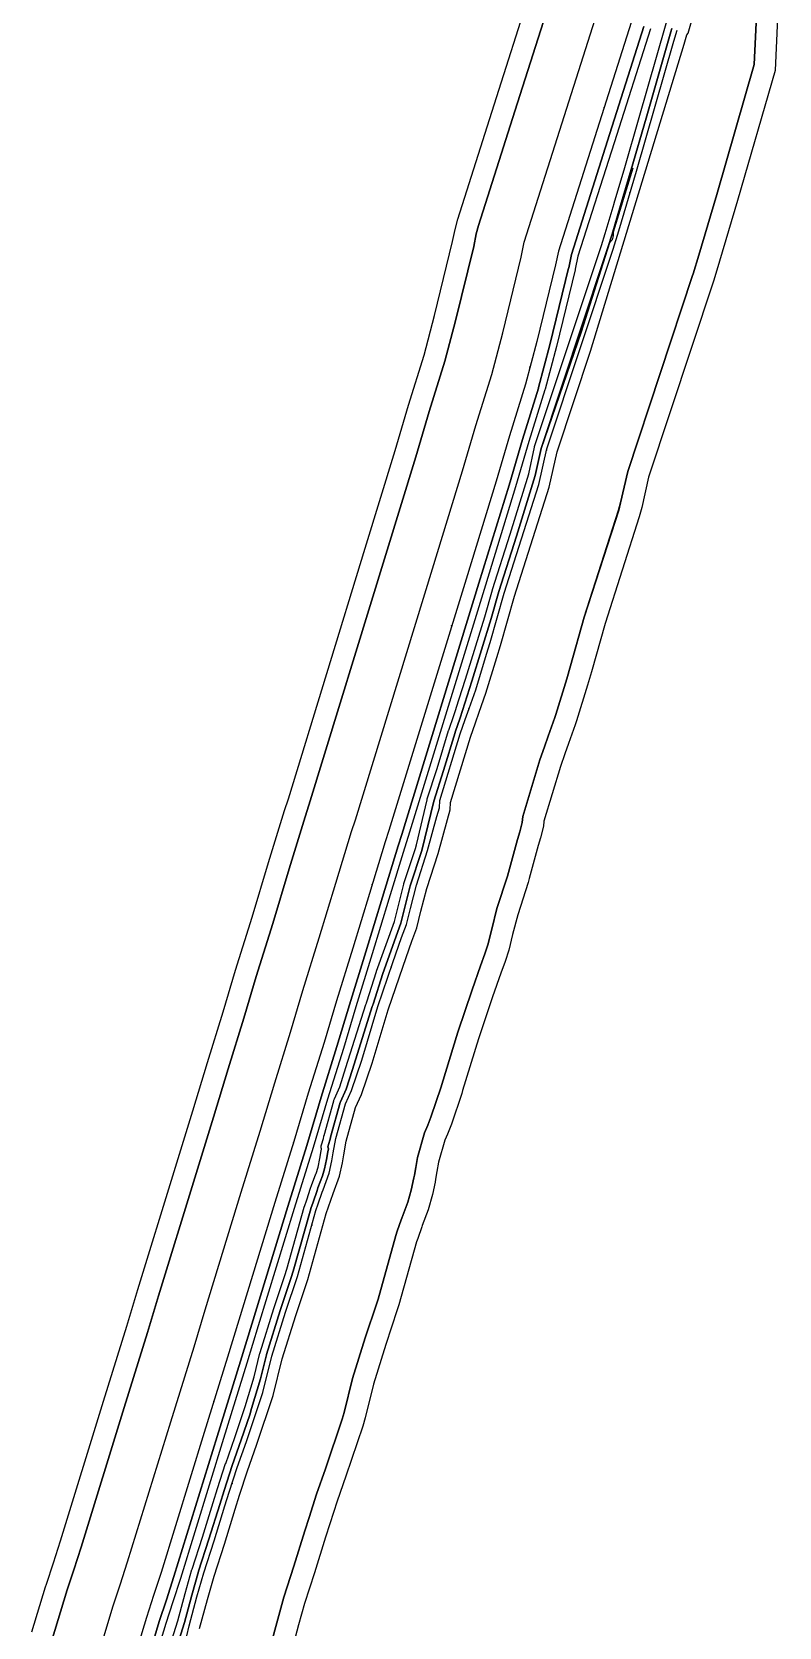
# Model space of a CAD drawing. Header units: inches. Extents: x 87989 to 118156, y 435697 to 451526.
# Drawn here: x 95698 to 95974, y 445885 to 446475 of the extents above; entities that cross this region are included whole.
import ezdxf

# ---------------------------------------------------------------- set-up
doc = ezdxf.new("R2010")
doc.units = ezdxf.units.IN
doc.header["$MEASUREMENT"] = 0
for name, color, linetype, true_color in [('As_waterkering_BWK', 7, 'Continuous', 0x7b8981), ('Beschermingszone_BWK', 7, 'Continuous', 0xcf890d), ('Grens_bebouwingsvrije_zone_BWK', 7, 'Continuous', 0x6789ae), ('Kernzone_BWK', 7, 'Continuous', 0xcb89af), ('Kunstwerken_BWK', 7, 'Continuous', 0xc78952), ('Referentiepunten_BWK', 7, 'Continuous', 0x178980)]:
    doc.layers.add(name, color=color, linetype=linetype, true_color=true_color)

msp = doc.modelspace()

# ---------------------------------------------------------------- linework, layer by layer
at = {"layer": 'As_waterkering_BWK'}
for points in [[(95919.4689, 446478.5322), (95892.5467, 446394.0163), (95891.4753, 446388.8703), (95884.5542, 446360.5944), (95880.3866, 446344.799), (95874.4857, 446325.6892), (95869.509, 446308.9096), (95858.3887, 446272.6348), (95829.8686, 446179.7178), (95828.492, 446175.4384), (95822.6791, 446156.4244), (95816.5482, 446136.2056), (95810.4621, 446116.6838), (95805.872, 446101.2563), (95800.0367, 446082.5128), (95794.6778, 446064.6259), (95787.6441, 446042.0417), (95774.3417, 445998.5871), (95770.1885, 445984.8631), (95761.5587, 445957.0482), (95745.58, 445905.277), (95742.8366, 445896.6635), (95740.1561, 445888.622), (95735.1105, 445871.9083)], [(95935.269, 446471.5899), (95936.4605, 446475.7239)], [(95754.2457, 445878.1066), (95755.935, 445885.4507), (95758.8602, 445896.2678), (95761.3388, 445905.0557), (95765.2004, 445916.9073), (95769.1871, 445929.8253), (95770.7883, 445934.9821), (95773.736, 445944.1022), (95777.1322, 445953.6453), (95783.2176, 445971.7693), (95786.5299, 445985.2743), (95791.5736, 446001.518), (95795.9973, 446014.7375), (95802.8558, 446039.1772), (95803.6923, 446041.5895), (95805.1714, 446045.8551), (95805.5015, 446046.8074), (95807.793, 446052.981), (95808.748, 446057.5431), (95809.2569, 446060.4248), (95810.2052, 446065.6966), (95813.7771, 446078.5289), (95816.0331, 446083.4947), (95819.8312, 446094.7818), (95825.8184, 446114.526), (95831.3574, 446130.8341), (95834.5843, 446140.1456), (95836.3528, 446144.8771), (95837.843, 446150.8291), (95840.0631, 446159.3941), (95844.1955, 446172.2888), (95847.6411, 446184.8372), (95848.5945, 446188.0449), (95848.7376, 446190.7719), (95848.7521, 446190.7473), (95856.2651, 446215.369), (95858.1054, 446220.7427), (95859.508, 446224.7706), (95861.9654, 446231.7524), (95866.0124, 446244.8428), (95867.3163, 446249.1971), (95872.468, 446267.492), (95885.347, 446307.6585), (95888.2935, 446320.788), (95912.8069, 446394.7254), (95914.891, 446401.4896), (95921.4355, 446423.5935), (95935.269, 446471.5899)]]:
    msp.add_lwpolyline(points, dxfattribs=at)
at = {"layer": 'Beschermingszone_BWK'}
for points in [[(95786.014, 445877.9272), (95788.7416, 445888.0137), (95791.0061, 445896.0424), (95794.7486, 445907.5346), (95798.8007, 445920.6582), (95800.3409, 445925.6186), (95803.0939, 445934.1364), (95806.4289, 445943.5147), (95812.6053, 445961.9019), (95813.3253, 445964.3849), (95816.414, 445976.9782), (95821.0788, 445992.0019), (95825.395, 446004.8999), (95825.8443, 446006.3615), (95832.4508, 446029.9029), (95832.9815, 446031.4337), (95834.4606, 446035.6993), (95834.6809, 446036.3348), (95836.8557, 446042.1941), (95838.1352, 446046.6289), (95839.0903, 446051.191), (95839.2757, 446052.1522), (95839.7759, 446054.9853), (95840.4588, 446058.781), (95842.9963, 446067.8974), (95844.2569, 446070.672), (95845.4143, 446073.6081), (95849.2124, 446084.8951), (95849.4972, 446085.7859), (95855.336, 446105.0406), (95860.6794, 446120.7737), (95863.7531, 446129.642), (95865.3908, 446134.024), (95866.4246, 446137.348), (95867.8836, 446143.1753), (95869.8516, 446150.7678), (95873.7166, 446162.8281), (95874.089, 446164.0805), (95877.4487, 446176.316), (95878.3097, 446179.2127), (95879.1235, 446182.6618), (95879.3784, 446184.898), (95885.7626, 446205.8206), (95887.4072, 446210.6235), (95888.7668, 446214.5274), (95891.207, 446221.4603), (95891.5823, 446222.596), (95895.6694, 446235.8181), (95897.0846, 446240.5494), (95902.1571, 446258.5553), (95914.8667, 446298.1933), (95915.5947, 446300.8705), (95918.2036, 446312.4957), (95942.2319, 446384.9698), (95942.4326, 446385.5976), (95944.5661, 446392.5252), (95951.1915, 446414.9004), (95965.0564, 446463.0046), (95966.5548, 446496.3565)], [(95697.7871, 445883.2206), (95702.8203, 445899.8932), (95703.1575, 445900.9549), (95705.7553, 445908.7483), (95708.3662, 445916.9458), (95724.3017, 445968.5773), (95732.9002, 445996.2897), (95737.0318, 446009.9433), (95750.3803, 446053.548), (95757.3791, 446076.0211), (95762.7385, 446093.9056), (95768.5616, 446112.614), (95773.1556, 446128.0486), (95779.2704, 446147.668), (95785.3701, 446167.7839), (95791.2808, 446187.1108), (95792.6621, 446191.4117), (95821.1035, 446284.072), (95832.1695, 446320.17), (95837.1588, 446336.9874), (95842.8838, 446355.5317), (95846.7555, 446370.2061), (95853.4323, 446397.484), (95854.3656, 446401.9662), (95855.3865, 446405.8535), (95868.8476, 446448.1114), (95882.3087, 446490.3694)], [(95974.2215, 446494.0699), (95972.7435, 446460.789), (95958.8705, 446412.657), (95952.2242, 446390.2118), (95950.078, 446383.242), (95949.8254, 446382.4522), (95925.9223, 446310.3558), (95923.4005, 446299.1187), (95922.4846, 446295.7507), (95909.8188, 446256.249), (95904.7668, 446238.3178), (95903.3228, 446233.4892), (95899.2253, 446220.2331), (95898.7532, 446218.8043), (95896.3174, 446211.884), (95894.969, 446208.0122), (95893.3748, 446203.3565), (95887.22, 446183.1856), (95887.002, 446181.2726), (95885.9781, 446176.9334), (95885.141, 446174.117), (95881.8035, 446161.9622), (95881.3349, 446160.3866), (95877.5389, 446148.5416), (95875.636, 446141.2001), (95874.185, 446135.405), (95872.8845, 446131.2231), (95871.2805, 446126.9314), (95868.2464, 446118.1775), (95862.9534, 446102.5928), (95857.153, 446083.4644), (95856.7946, 446082.3437), (95852.9966, 446071.0567), (95851.5404, 446067.3629), (95850.5368, 446065.1538), (95848.2661, 446056.9964), (95847.6518, 446053.5815), (95847.1538, 446050.761), (95846.9205, 446049.5517), (95845.9654, 446044.9896), (95844.3558, 446039.4104), (95842.2111, 446033.6322), (95842.0191, 446033.0785), (95840.5401, 446028.8129), (95840.0881, 446027.5095), (95833.5468, 446004.2), (95832.9814, 446002.3611), (95828.693, 445989.5461), (95824.126, 445974.8373), (95821.095, 445962.4792), (95820.1892, 445959.3555), (95813.9893, 445940.9004), (95810.6702, 445931.5645), (95807.9674, 445923.2022), (95806.4429, 445918.2924), (95802.3739, 445905.1158), (95798.6622, 445893.7164), (95796.4529, 445885.8836), (95793.7763, 445875.9856)], [(95889.9313, 446487.9412), (95876.4702, 446445.6833), (95863.0091, 446403.4254), (95862.1976, 446400.3355), (95861.236, 446395.7171), (95854.5091, 446368.2344), (95850.5767, 446353.3301), (95844.8156, 446334.6698), (95839.8289, 446317.8602), (95828.7517, 446281.726), (95800.2942, 446189.0129), (95798.9138, 446184.7165), (95793.0232, 446165.4538), (95786.9176, 446145.3166), (95780.8082, 446125.7173), (95776.215, 446110.2842), (95770.3894, 446091.5686), (95765.0301, 446073.6836), (95758.0241, 446051.1878), (95744.6851, 446007.6138), (95740.5491, 445993.9458), (95731.9442, 445966.2123), (95715.9998, 445914.5522), (95713.3617, 445906.2694), (95710.7469, 445898.4251), (95710.4789, 445897.5812), (95705.4432, 445880.9001)]]:
    msp.add_lwpolyline(points, dxfattribs=at)
for points in [[(95747.2461, 445872.9023, 0), (95751.7949, 445887.375, 0), (95754.5234, 445897.4668, 0), (95757.0156, 445906.3008, 0), (95757.0527, 445906.4258, 0), (95760.9102, 445918.2676, 0), (95764.8887, 445931.1563, 0), (95766.498, 445936.3418, 0), (95769.459, 445945.5039, 0), (95769.4902, 445945.5938, 0), (95772.8789, 445955.1152, 0), (95775.9883, 445964.373, 0), (95776.6758, 445966.5645, 0), (95780, 445977.541, 0), (95782.1602, 445986.3457, 0), (95782.1777, 445986.4199, 0), (95782.2109, 445986.5352, 0), (95782.2324, 445986.6094, 0), (95787.291, 446002.8984, 0), (95791.3633, 446015.0684, 0), (95791.3848, 446015.1367, 0), (95792.0801, 446017.4336, 0), (95798.5234, 446040.3926, 0), (95798.5449, 446040.4648, 0), (95798.5801, 446040.5801, 0), (95798.6035, 446040.6523, 0), (95799.4414, 446043.0645, 0), (95800.9199, 446047.3301, 0), (95801.2656, 446048.3281, 0), (95802.875, 446052.6582, 0), (95802.9199, 446052.7891, 0), (95803.6523, 446055.1641, 0), (95804.3301, 446058.4023, 0), (95804.8262, 446061.2148, 0), (95804.9355, 446061.8164, 0), (95804.9121, 446061.8887, 0), (95804.8223, 446062.2637, 0), (95804.791, 446062.6484, 0), (95804.8203, 446063.0352, 0), (95804.9082, 446063.4121, 0), (95805.6328, 446065.6934, 0), (95805.7754, 446066.4941, 0), (95805.7988, 446066.6074, 0), (95805.8418, 446066.7891, 0), (95805.8691, 446066.9023, 0), (95809.4414, 446079.7363, 0), (95809.502, 446079.9199, 0), (95809.6074, 446080.2109, 0), (95809.6797, 446080.3906, 0), (95811.7109, 446084.8574, 0), (95813.9707, 446091.9863, 0), (95821.3438, 446115.2773, 0), (95821.5176, 446115.8516, 0), (95821.5508, 446115.9531, 0), (95821.6563, 446116.2637, 0), (95825.2148, 446127.5059, 0), (95825.2461, 446127.5957, 0), (95831.8848, 446146.0684, 0), (95835.3613, 446159.8398, 0), (95835.4102, 446160.0117, 0), (95839.6914, 446172.9844, 0), (95840.0664, 446174.3457, 0), (95843.9785, 446190.959, 0), (95844.0684, 446191.3418, 0), (95847.6602, 446202.5859, 0), (95851.9668, 446216.7031, 0), (95852.002, 446216.8066, 0), (95853.8516, 446222.2109, 0), (95854.7637, 446224.8281, 0), (95854.7832, 446224.8906, 0), (95858.2207, 446235.6484, 0), (95865.332, 446258.7539, 0), (95868.1426, 446268.7324, 0), (95868.1758, 446268.8438, 0), (95874.7461, 446289.334, 0), (95881.5977, 446311.5957, 0), (95883.6914, 446321.4746, 0), (95883.7656, 446321.7461, 0), (95906.9316, 446391.3008, 0), (95908.5195, 446396.0957, 0), (95909.8535, 446400.5215, 0), (95913.1973, 446411.6191, 0), (95913.2168, 446411.6816, 0), (95917.1152, 446424.8555, 0), (95922.4531, 446443.373, 0), (95935.5527, 446488.998, 0)], [(95739.8945, 445870.457, 0), (95744.9219, 445887.1094, 0), (95747.5898, 445895.1152, 0), (95750.3516, 445903.7813, 0), (95766.3359, 445955.5703, 0), (95774.9688, 445983.3984, 0), (95779.125, 445997.1309, 0), (95792.4219, 446040.5664, 0), (95799.459, 446063.1641, 0), (95804.8184, 446081.0527, 0), (95810.6543, 446099.8008, 0), (95815.2461, 446115.2266, 0), (95821.3281, 446134.7363, 0), (95827.4629, 446154.9688, 0), (95833.2637, 446173.9414, 0), (95834.6387, 446178.2188, 0), (95863.168, 446271.168, 0), (95874.2969, 446307.4668, 0), (95879.2715, 446324.2402, 0), (95885.1641, 446343.3242, 0), (95885.2207, 446343.5234, 0), (95889.4004, 446359.3613, 0), (95896.332, 446387.6816, 0), (95896.3711, 446387.8516, 0), (95897.3887, 446392.7441, 0), (95910.7715, 446434.7559, 0), (95924.2324, 446477.0137, 0)], [(95926.6152, 446476.2559, 0), (95913.1543, 446433.998, 0), (95899.8105, 446392.1094, 0), (95898.8125, 446387.3203, 0), (95898.7656, 446387.1074, 0), (95891.8223, 446358.7461, 0), (95887.6309, 446342.8613, 0), (95887.5605, 446342.6113, 0), (95881.6641, 446323.5156, 0), (95876.6895, 446306.7441, 0), (95865.5586, 446270.4355, 0), (95837.0234, 446177.4688, 0), (95835.6484, 446173.1934, 0), (95829.8535, 446154.2402, 0), (95823.7168, 446134.002, 0), (95817.6367, 446114.498, 0), (95813.0469, 446099.0723, 0), (95807.209, 446080.3223, 0), (95801.8496, 446062.4355, 0), (95794.8105, 446039.8281, 0), (95781.5176, 445996.4023, 0), (95777.3594, 445982.666, 0), (95768.7227, 445954.8301, 0), (95752.7363, 445903.0332, 0), (95749.9668, 445894.3398, 0), (95747.3164, 445886.3867, 0), (95747.2949, 445886.3184, 0), (95742.2871, 445869.7324, 0)], [(95934.5391, 446476.2773, 0), (95934.1777, 446475.0273, 0), (95925.0098, 446443.2148, 0), (95919.5156, 446424.1543, 0), (95915.5938, 446410.9102, 0), (95912.4141, 446400.2461, 0), (95910.9023, 446395.334, 0), (95909.3027, 446390.5137, 0), (95886.1367, 446320.9551, 0), (95884.0215, 446310.9668, 0), (95877.1309, 446288.5859, 0), (95870.5645, 446268.1035, 0), (95870.543, 446268.0332, 0), (95867.7305, 446258.0469, 0), (95860.6055, 446234.9004, 0), (95857.1445, 446224.0684, 0), (95856.2148, 446221.3965, 0), (95854.373, 446216.0176, 0), (95854.3516, 446215.9531, 0), (95850.0469, 446201.8398, 0), (95846.4492, 446190.582, 0), (95842.084, 446172.2598, 0), (95837.7852, 446159.2285, 0), (95834.2793, 446145.3379, 0), (95827.5977, 446126.75, 0), (95824.0313, 446115.4844, 0), (95823.9238, 446115.1699, 0), (95823.9043, 446115.1055, 0), (95823.7324, 446114.5391, 0), (95816.3535, 446091.2305, 0), (95814.0488, 446083.9609, 0), (95811.957, 446079.3555, 0), (95811.8496, 446079.0645, 0), (95808.2793, 446066.2324, 0), (95808.2363, 446066.0508, 0), (95808.0645, 446065.0918, 0), (95807.291, 446062.6563, 0), (95807.5059, 446061.9902, 0), (95807.2871, 446060.7754, 0), (95806.7832, 446057.9219, 0), (95806.0762, 446054.5371, 0), (95805.2656, 446051.918, 0), (95803.6191, 446047.4824, 0), (95803.2813, 446046.5098, 0), (95801.8027, 446042.2441, 0), (95800.9668, 446039.832, 0), (95800.9297, 446039.7168, 0), (95794.4805, 446016.7324, 0), (95793.7559, 446014.3438, 0), (95789.6699, 446002.1328, 0), (95784.6191, 445985.8672, 0), (95784.5879, 445985.75, 0), (95782.4121, 445976.8809, 0), (95779.0645, 445965.8281, 0), (95778.3652, 445963.6016, 0), (95775.2422, 445954.2988, 0), (95771.8418, 445944.7441, 0), (95768.8809, 445935.5859, 0), (95767.2773, 445930.416, 0), (95763.2949, 445917.5117, 0), (95759.4375, 445905.6758, 0), (95759.4141, 445905.5977, 0), (95756.9316, 445896.8008, 0), (95754.1934, 445886.6738, 0), (95749.6309, 445872.1523, 0)]]:
    msp.add_polyline3d(points, dxfattribs=at)
at = {"layer": 'Grens_bebouwingsvrije_zone_BWK'}
for points in [[(95759.8162, 445884.4799), (95762.7158, 445895.2027), (95765.1669, 445903.8927), (95769.0133, 445915.6978), (95773.0082, 445928.6424), (95774.6016, 445933.7739), (95777.5241, 445942.8163), (95780.9127, 445952.338), (95787.0627, 445970.6543), (95790.3859, 445984.2038), (95795.3807, 446000.2901), (95799.8219, 446013.5617), (95806.6745, 446037.9805), (95809.2666, 446045.4561), (95811.6469, 446051.8691), (95812.6761, 446056.7853), (95813.1949, 446059.7229), (95814.1089, 446064.8042), (95817.5473, 446077.1571), (95819.7592, 446082.0258), (95823.6416, 446093.5633), (95829.6271, 446113.3021), (95835.1409, 446129.5359), (95838.348, 446138.7903), (95840.1784, 446143.6874), (95841.7192, 446149.8415), (95843.9067, 446158.281), (95848.0304, 446171.1483), (95851.4872, 446183.7377), (95852.5641, 446187.3607), (95852.7018, 446189.9856), (95860.0712, 446214.1369), (95861.8863, 446219.437), (95863.2834, 446223.4489), (95865.7641, 446230.4972), (95869.8392, 446243.6783), (95871.1577, 446248.0812), (95876.2989, 446266.3389), (95889.2107, 446306.6078), (95892.1528, 446319.7181), (95904.5044, 446356.9727), (95939.1125, 446470.4821), (95939.1169, 446470.4968), (95940.1311, 446474.0161), (95940.5391, 446474.6252), (95948.3465, 446501.7872)], [(95722.6693, 445875.6791), (95727.7645, 445892.5568), (95730.4762, 445900.6918), (95733.1754, 445909.1666), (95749.1397, 445960.8912), (95757.7589, 445988.672), (95761.9051, 446002.3725), (95775.2228, 446045.8772), (95782.2449, 446068.4243), (95787.6036, 446086.3105), (95793.4352, 446105.0422), (95798.0261, 446120.4722), (95804.1223, 446140.0264), (95810.2427, 446160.2109), (95816.0876, 446179.3294), (95817.4664, 446183.6158), (95845.9603, 446276.4472), (95857.0625, 446312.663), (95862.043, 446329.4554), (95867.8857, 446348.3766), (95871.9546, 446363.7983), (95878.7943, 446391.7416), (95879.9564, 446397.3229), (95907.0821, 446482.4779)]]:
    msp.add_lwpolyline(points, dxfattribs=at)
at = {"layer": 'Kernzone_BWK'}
for points in [[(95966.5547, 446496.3555), (95965.0566, 446463.0039), (95951.1914, 446414.9023), (95944.5664, 446392.5234), (95942.4316, 446385.5977), (95942.2324, 446384.9688), (95918.2031, 446312.4961), (95915.5938, 446300.8711), (95914.8672, 446298.1914), (95902.1563, 446258.5547), (95897.084, 446240.5508), (95895.6699, 446235.8164), (95891.582, 446222.5977), (95891.207, 446221.4609), (95888.7676, 446214.5273), (95887.4063, 446210.625), (95885.7617, 446205.8203), (95879.3789, 446184.8984), (95879.123, 446182.6602), (95878.3105, 446179.2109), (95877.4492, 446176.3164), (95874.0898, 446164.082), (95873.7168, 446162.8281), (95869.8516, 446150.7695), (95867.8828, 446143.1758), (95866.4238, 446137.3477), (95865.3906, 446134.0234), (95863.7539, 446129.6406), (95860.6797, 446120.7734), (95855.3359, 446105.0391), (95849.498, 446085.7852), (95849.2129, 446084.8945), (95845.4141, 446073.6094), (95844.2578, 446070.6719), (95842.9961, 446067.8984), (95840.459, 446058.7813), (95839.7754, 446054.9844), (95839.2754, 446052.1523), (95839.0898, 446051.1914), (95838.1348, 446046.6289), (95836.8555, 446042.1953), (95834.6816, 446036.3359), (95834.4609, 446035.6992), (95832.9824, 446031.4336), (95832.4512, 446029.9023), (95825.8438, 446006.3633), (95825.3945, 446004.8984), (95821.0781, 445992), (95816.4141, 445976.9766), (95813.3262, 445964.3867), (95812.6055, 445961.9023), (95806.4297, 445943.5156), (95803.0938, 445934.1367), (95800.3418, 445925.6172), (95798.8008, 445920.6563), (95794.748, 445907.5352), (95791.0059, 445896.043), (95788.7422, 445888.0156), (95786.0137, 445877.9258)], [(95705.4434, 445880.8984), (95710.4785, 445897.582), (95710.7461, 445898.4258), (95713.3613, 445906.2695), (95716, 445914.5508), (95731.9434, 445966.2109), (95740.5488, 445993.9453), (95744.6855, 446007.6133), (95758.0234, 446051.1875), (95765.0293, 446073.6836), (95770.3887, 446091.5703), (95776.2148, 446110.2852), (95780.8086, 446125.7188), (95786.918, 446145.3164), (95793.0234, 446165.4531), (95798.9141, 446184.7148), (95800.2949, 446189.0117), (95828.752, 446281.7266), (95839.8281, 446317.8594), (95844.8164, 446334.668), (95850.5762, 446353.332), (95854.5098, 446368.2344), (95861.2363, 446395.7188), (95862.1973, 446400.3359), (95863.0098, 446403.4258), (95876.4707, 446445.6836), (95889.9316, 446487.9414)], [(95924.2324, 446477.0156), (95910.7715, 446434.7578), (95897.3887, 446392.7461), (95896.3711, 446387.8516), (95896.332, 446387.6797), (95889.4004, 446359.3633), (95885.2207, 446343.5234), (95885.1641, 446343.3242), (95879.2715, 446324.2422), (95874.2969, 446307.4648), (95863.168, 446271.168), (95834.6387, 446178.2188), (95833.2637, 446173.9414), (95827.4629, 446154.9688), (95821.3281, 446134.7344), (95815.2461, 446115.2266), (95810.6543, 446099.8008), (95804.8184, 446081.0508), (95799.459, 446063.1641), (95792.4219, 446040.5664), (95779.125, 445997.1328), (95774.9688, 445983.3984), (95766.3359, 445955.5703), (95750.3516, 445903.7813), (95747.5898, 445895.1133), (95744.9219, 445887.1094), (95739.8945, 445870.457)], [(95749.6309, 445872.1523), (95754.1934, 445886.6758), (95756.9316, 445896.8008), (95759.4141, 445905.5977), (95759.4375, 445905.6758), (95763.2949, 445917.5117), (95767.2773, 445930.418), (95768.8809, 445935.5859), (95771.8418, 445944.7461), (95775.2422, 445954.3008), (95778.3652, 445963.6016), (95779.0645, 445965.8281), (95782.4121, 445976.8828), (95784.5879, 445985.75), (95784.6191, 445985.8672), (95789.6699, 446002.1328), (95793.7559, 446014.3438), (95794.4805, 446016.7344), (95800.9297, 446039.7187), (95800.9668, 446039.832), (95801.8027, 446042.2461), (95803.2813, 446046.5117), (95803.6191, 446047.4844), (95805.2656, 446051.918), (95806.0762, 446054.5352), (95806.7832, 446057.9219), (95807.2871, 446060.7773), (95807.5059, 446061.9883), (95807.291, 446062.6563), (95808.0645, 446065.0938), (95808.2363, 446066.0508), (95808.2793, 446066.2344), (95811.8496, 446079.0664), (95811.957, 446079.3555), (95814.0488, 446083.9609), (95816.3535, 446091.2305), (95823.7324, 446114.5391), (95823.9043, 446115.1055), (95823.9238, 446115.168), (95824.0313, 446115.4844), (95827.5977, 446126.75), (95834.2793, 446145.3398), (95837.7852, 446159.2305), (95842.084, 446172.2578), (95846.4492, 446190.582), (95850.0469, 446201.8398), (95854.3516, 446215.9531), (95854.373, 446216.0156), (95856.2148, 446221.3945), (95857.1445, 446224.0664), (95860.6055, 446234.8984), (95867.7305, 446258.0469), (95870.543, 446268.0352), (95870.5645, 446268.1016), (95877.1309, 446288.5859), (95884.0215, 446310.9688), (95886.1367, 446320.957), (95909.3027, 446390.5117), (95910.9023, 446395.3359), (95912.4141, 446400.2461), (95915.5938, 446410.9102), (95919.5156, 446424.1563), (95925.0098, 446443.2148), (95934.1777, 446475.0273), (95934.5391, 446476.2773)]]:
    msp.add_lwpolyline(points, dxfattribs=at)
at = {"layer": 'Kunstwerken_BWK'}
msp.add_lwpolyline([(95920.0896, 446424.6462), (95912.7835, 446400.9706), (95912.7835, 446399.5833), (95912.4135, 446398.1961), (95911.4887, 446396.9938), (95901.0382, 446363.9774), (95886.2409, 446320.9729)], dxfattribs=at)
at = {"layer": 'Referentiepunten_BWK'}
for p in [(95909.4658, 446447.1297), (95919.0459, 446415.5227), (95882.0311, 446351.0317), (95888.2077, 446320.4058), (95853.0745, 446255.3213), (95859.4752, 446224.6764), (95823.6915, 446159.7359), (95830.7582, 446129.07), (95794.5108, 446064.0896), (95801.3103, 446033.67), (95765.1143, 445968.5084), (95771.8187, 445938.17)]:
    msp.add_point(p, dxfattribs=at)

doc.saveas('drawing.dxf')
